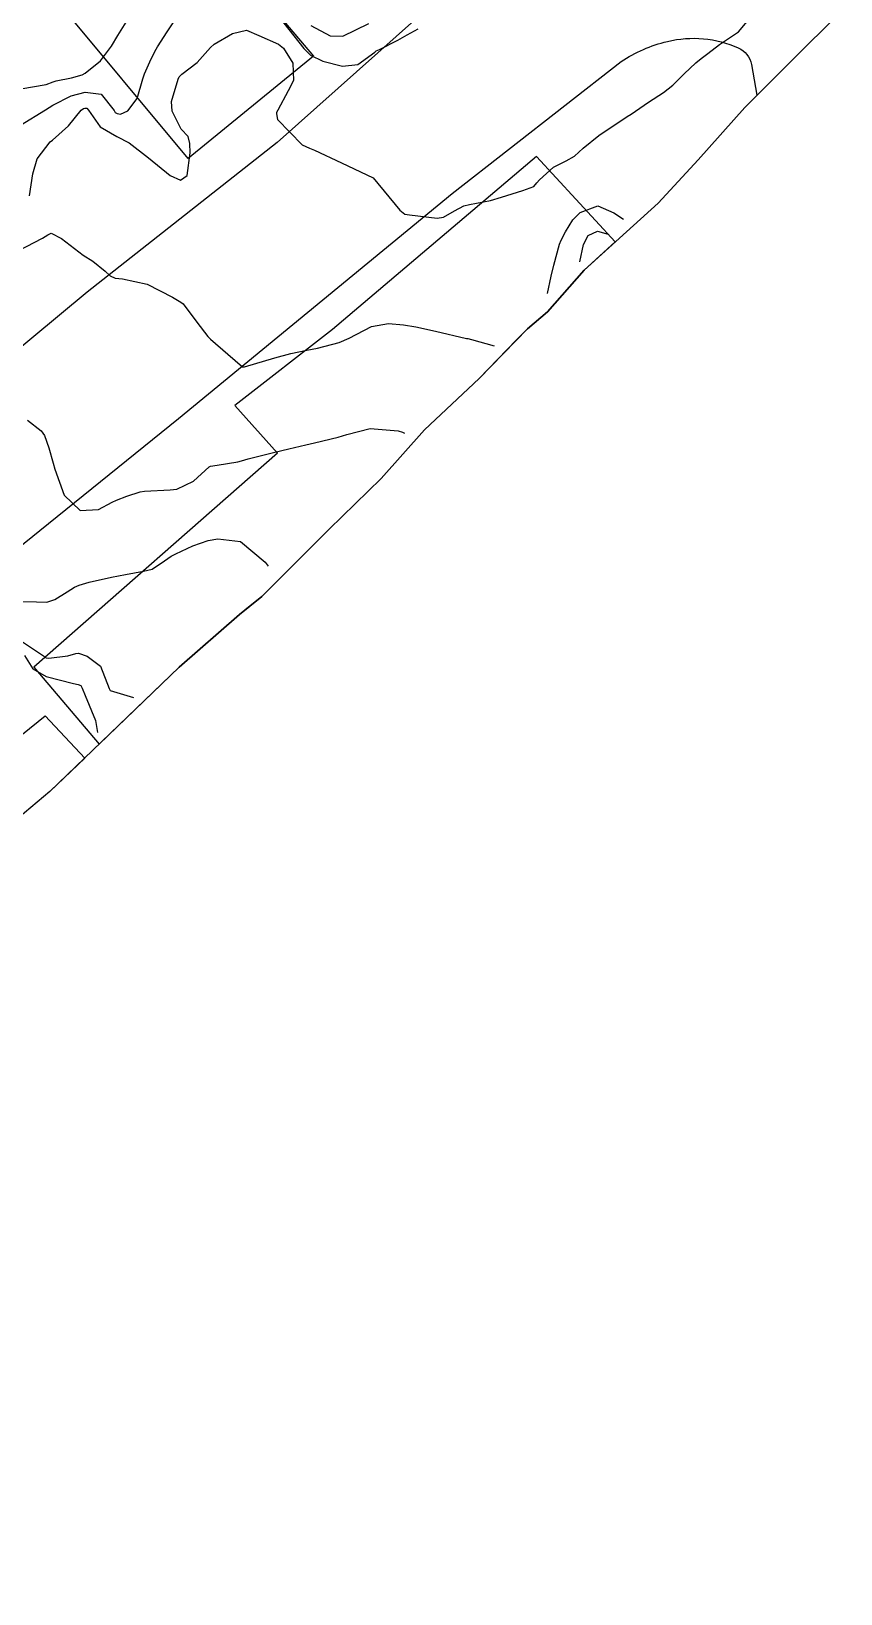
# Model space of a CAD drawing. Header units: metres. Extents: x 307586 to 320046, y 7427249 to 7434250.
# Drawn here: x 315658.6 to 315709, y 7432242.1 to 7432339.4 of the extents above; entities that cross this region are included whole.
import ezdxf

# ---------------------------------------------------------------- set-up
doc = ezdxf.new("R2010")
doc.units = ezdxf.units.M
doc.header["$MEASUREMENT"] = 0
for name, color, linetype in [('Area', 45, 'Continuous'), ('Curvas de Nivel 1m', 11, 'Continuous'), ('Curvas de Nivel 5m', 15, 'Continuous'), ('Edificações', 30, 'Continuous'), ('Vias Primárias', 230, 'Continuous')]:
    doc.layers.add(name, color=color, linetype=linetype)

msp = doc.modelspace()

# ---------------------------------------------------------------- linework, layer by layer
at = {"layer": 'Area'}
msp.add_polyline3d([(315709.01, 7432340.571, 753.9), (315705.897, 7432337.477, 754.162), (315704.401, 7432335.981, 753.992), (315703.037, 7432334.618, 754.073), (315700.128, 7432331.345, 756.464), (315697.649, 7432328.664, 755.552), (315693.046, 7432324.487, 754.313), (315690.75, 7432321.896, 757.072), (315689.506, 7432320.833, 758.411), (315686.501, 7432317.74, 758.602), (315683.1, 7432314.536, 759.243), (315680.388, 7432311.507, 759.123), (315677.168, 7432308.348, 761.072), (315672.962, 7432304.153, 760.77), (315672.238, 7432303.574, 760.708), (315671.578, 7432303.04, 757.329), (315667.819, 7432299.763, 762.581), (315659.775, 7432292.01, 760.09), (315657.01, 7432289.686, 766.031)], dxfattribs=at)
at = {"layer": 'Curvas de Nivel 1m', "flags": 128}
for points, elevation in [([(315657.943, 7432333.511), (315659.493, 7432334.477), (315659.956, 7432334.759), (315661.088, 7432335.333), (315661.964, 7432335.56), (315662.962, 7432335.434), (315663.767, 7432334.423), (315663.841, 7432334.311), (315663.951, 7432334.244), (315664.172, 7432334.196), (315664.616, 7432334.413), (315665.198, 7432335.17), (315665.562, 7432336.404), (315665.662, 7432336.719), (315665.989, 7432337.451), (315666.295, 7432338.101), (315666.464, 7432338.395), (315667.082, 7432339.32), (315667.77, 7432340.383)], 753), ([(315674.022, 7432340.251), (315675.575, 7432338.284), (315675.997, 7432337.87), (315676.757, 7432337.507), (315677.987, 7432337.194), (315678.953, 7432337.281), (315680, 7432338.063), (315680.09, 7432338.14), (315680.285, 7432338.227), (315681.43, 7432338.795), (315682.012, 7432339.133), (315682.702, 7432339.517)], 753), ([(315657.966, 7432335.776), (315659.545, 7432336.053), (315659.97, 7432336.218), (315660.162, 7432336.277), (315661.12, 7432336.459), (315661.776, 7432336.651), (315661.978, 7432336.758), (315662.913, 7432337.513), (315663.606, 7432338.426), (315664.01, 7432339.1), (315664.512, 7432339.921)], 752), ([(315658.508, 7432329.109), (315658.705, 7432330.488), (315658.979, 7432331.422), (315659.791, 7432332.472), (315659.934, 7432332.585), (315660.937, 7432333.466), (315661.726, 7432334.452), (315661.854, 7432334.551), (315661.954, 7432334.577), (315662.07, 7432334.564), (315662.166, 7432334.447), (315662.912, 7432333.405), (315663.937, 7432332.806), (315664.705, 7432332.412), (315665.919, 7432331.477), (315667.27, 7432330.386), (315667.9, 7432330.094), (315668.319, 7432330.374), (315668.513, 7432331.782), (315668.494, 7432332.372), (315668.373, 7432332.809), (315667.942, 7432333.266), (315667.379, 7432334.386), (315667.351, 7432334.994), (315667.759, 7432336.382), (315667.829, 7432336.528), (315667.978, 7432336.688), (315668.942, 7432337.412), (315669.765, 7432338.354), (315670.005, 7432338.561), (315671.131, 7432339.22), (315672.014, 7432339.425), (315672.778, 7432339.086), (315674.005, 7432338.556), (315674.32, 7432338.297), (315674.897, 7432337.383), (315674.947, 7432336.29), (315674.607, 7432335.653), (315673.954, 7432334.451), (315673.886, 7432334.301), (315673.873, 7432334.222), (315673.949, 7432333.861), (315675.487, 7432332.284), (315675.93, 7432332.085), (315676.251, 7432331.953), (315677.917, 7432331.166), (315679.903, 7432330.23), (315681.561, 7432328.213), (315681.879, 7432327.973), (315682.155, 7432327.93), (315683.876, 7432327.727), (315684.27, 7432327.783), (315684.959, 7432328.169), (315685.552, 7432328.498), (315685.887, 7432328.567), (315687.21, 7432328.827), (315687.892, 7432329.036), (315689.213, 7432329.437), (315689.899, 7432329.688), (315690.098, 7432329.911), (315690.245, 7432330.107), (315691.119, 7432330.894), (315691.921, 7432331.289), (315692.432, 7432331.576), (315692.968, 7432332.074), (315693.941, 7432332.865), (315695.714, 7432334.044), (315695.955, 7432334.203), (315697.039, 7432334.952), (315697.968, 7432335.55), (315698.563, 7432336.011), (315699.266, 7432336.719), (315699.994, 7432337.402), (315700.326, 7432337.659), (315700.743, 7432337.983), (315701.453, 7432338.531), (315702.012, 7432338.9), (315702.654, 7432339.326), (315703.194, 7432339.958)], 754), ([(315676.017, 7432339.714), (315677.212, 7432339.067), (315678.011, 7432339.046), (315679.627, 7432339.844)], 752), ([(315692.773, 7432325.01), (315692.986, 7432326.073), (315693.28, 7432326.65), (315693.866, 7432326.903), (315694.533, 7432326.72)], 756), ([(315658.38, 7432315.151), (315659.231, 7432314.477), (315659.43, 7432314.194), (315659.702, 7432313.415), (315659.978, 7432312.467), (315660.075, 7432312.079), (315660.664, 7432310.46), (315661.654, 7432309.521), (315662.793, 7432309.571), (315663.659, 7432310.043), (315663.911, 7432310.167), (315664.562, 7432310.411), (315665.392, 7432310.678), (315665.668, 7432310.722), (315667.261, 7432310.792), (315667.67, 7432310.846), (315668.705, 7432311.337), (315669.691, 7432312.237), (315669.762, 7432312.279), (315670.186, 7432312.345), (315671.475, 7432312.552), (315671.696, 7432312.611), (315672.107, 7432312.734), (315673.701, 7432313.121), (315674.645, 7432313.349), (315675.706, 7432313.601), (315676.255, 7432313.727), (315677.711, 7432314.078), (315678.261, 7432314.252), (315679.717, 7432314.631), (315681.459, 7432314.469), (315681.715, 7432314.4), (315681.843, 7432314.34)], 756), ([(315657.586, 7432303.856), (315658.931, 7432303.825), (315659.586, 7432303.81), (315660.084, 7432303.969), (315660.853, 7432304.457), (315661.305, 7432304.744), (315661.597, 7432304.875), (315662.219, 7432305.061), (315663.602, 7432305.36), (315664.482, 7432305.534), (315665.606, 7432305.741), (315666.133, 7432305.869), (315666.913, 7432306.387), (315667.324, 7432306.676), (315667.62, 7432306.819), (315668.673, 7432307.319), (315669.633, 7432307.656), (315670.233, 7432307.745), (315671.632, 7432307.595), (315673.184, 7432306.306), (315673.363, 7432306.05)], 757), ([(315657.561, 7432301.678), (315659.364, 7432300.473), (315659.453, 7432300.382), (315659.542, 7432300.334), (315659.696, 7432300.314), (315660.887, 7432300.457), (315661.394, 7432300.602), (315661.545, 7432300.621), (315662.1, 7432300.442), (315662.923, 7432299.815), (315663.467, 7432298.421), (315663.521, 7432298.313), (315664.973, 7432297.87)], 758), ([(315658.181, 7432300.49), (315658.701, 7432299.649), (315659.53, 7432299.181), (315661.246, 7432298.733), (315661.525, 7432298.685), (315661.69, 7432298.613), (315661.78, 7432298.446), (315661.973, 7432297.987), (315662.607, 7432296.433), (315662.733, 7432295.68)], 759)]:
    msp.add_lwpolyline(points, dxfattribs=dict(at, elevation=elevation))
at = {"layer": 'Curvas de Nivel 5m', "elevation": 755, "flags": 128}
for points in [[(315690.743, 7432323.02), (315690.982, 7432324.099), (315691.143, 7432324.794), (315691.499, 7432326.094), (315691.603, 7432326.346), (315691.864, 7432326.861), (315692.336, 7432327.623), (315692.792, 7432328.076), (315693.887, 7432328.485), (315694.876, 7432328.05), (315695.493, 7432327.66)], [(315657.845, 7432325.71), (315659.305, 7432326.478), (315659.648, 7432326.681), (315659.858, 7432326.788), (315660.488, 7432326.464), (315661.842, 7432325.408), (315662.439, 7432325.041), (315663.206, 7432324.429), (315663.534, 7432324.129), (315663.829, 7432323.993), (315664.3, 7432323.943), (315665.825, 7432323.614), (315667.399, 7432322.802), (315667.815, 7432322.555), (315667.927, 7432322.491), (315668.071, 7432322.376), (315668.919, 7432321.241), (315669.609, 7432320.353), (315669.695, 7432320.264), (315669.781, 7432320.185), (315670.853, 7432319.259), (315671.764, 7432318.471), (315671.895, 7432318.459), (315673.77, 7432319.03), (315674.763, 7432319.3), (315675.775, 7432319.498), (315676.43, 7432319.619), (315677.78, 7432319.969), (315678.398, 7432320.251), (315679.794, 7432320.97), (315680.862, 7432321.155), (315681.796, 7432321.082), (315682.554, 7432320.958), (315683.79, 7432320.684), (315685.712, 7432320.233), (315685.784, 7432320.218), (315686.024, 7432320.158), (315687.423, 7432319.78)]]:
    msp.add_lwpolyline(points, dxfattribs=at)
at = {"layer": 'Edificações'}
msp.add_lwpolyline([(315674.091, 7432340.281), (315676.184, 7432337.812), (315668.374, 7432331.438), (315652.048, 7432351.051)], dxfattribs=at)
for points, elevation in [([(315662.836, 7432294.96), (315667.819, 7432299.763), (315671.578, 7432303.04), (315672.962, 7432304.153), (315677.168, 7432308.348), (315680.388, 7432311.507), (315683.1, 7432314.536), (315686.501, 7432317.74), (315688.831, 7432320.138), (315689.506, 7432320.833), (315690.75, 7432321.896), (315693.046, 7432324.487), (315694.976, 7432326.238), (315690.061, 7432331.567), (315677.359, 7432320.787), (315671.28, 7432316.05), (315673.937, 7432313.079), (315658.78, 7432299.751)], 761.038), ([(315661.942, 7432294.099), (315659.775, 7432292.01), (315657.01, 7432289.686), (315655.651, 7432288.273), (315652.944, 7432291.448), (315659.477, 7432296.722)], 760.761)]:
    msp.add_lwpolyline(points, close=True, dxfattribs=dict(at, elevation=elevation))
at = {"layer": 'Vias Primárias'}
msp.add_lwpolyline([(315682.659, 7432340.223), (315673.922, 7432332.424), (315662.089, 7432323.121), (315648.297, 7432311.647), (315637.022, 7432302.563), (315620.809, 7432289.289), (315602.494, 7432275.587), (315583.857, 7432260.633), (315567.324, 7432247.308), (315570.21, 7432237.078), (315580.796, 7432245.794), (315595.131, 7432256.929), (315608.444, 7432267.845), (315627.206, 7432282.098), (315650.064, 7432300.944), (315667.782, 7432315.235), (315684.823, 7432329.259), (315695.334, 7432337.47, -0.087919), (315698.218, 7432338.73, -0.165491), (315702.634, 7432338.325, -0.248294), (315703.445, 7432337.29), (315703.79, 7432335.37)], format="xyb", dxfattribs=at)
msp.add_lwpolyline([(315682.659, 7432340.223), (315673.922, 7432332.424), (315662.089, 7432323.121), (315648.297, 7432311.647), (315637.022, 7432302.563), (315620.809, 7432289.289), (315602.494, 7432275.587), (315583.857, 7432260.633), (315567.324, 7432247.308), (315570.21, 7432237.078), (315580.796, 7432245.794), (315595.131, 7432256.929), (315608.444, 7432267.845), (315627.206, 7432282.098), (315650.064, 7432300.944), (315667.782, 7432315.235), (315684.823, 7432329.259), (315695.334, 7432337.47, -0.087919), (315698.218, 7432338.73, -0.165491), (315702.634, 7432338.325, -0.248294), (315703.445, 7432337.29), (315703.79, 7432335.37)], format="xyb", dxfattribs=at)

doc.saveas('drawing.dxf')
